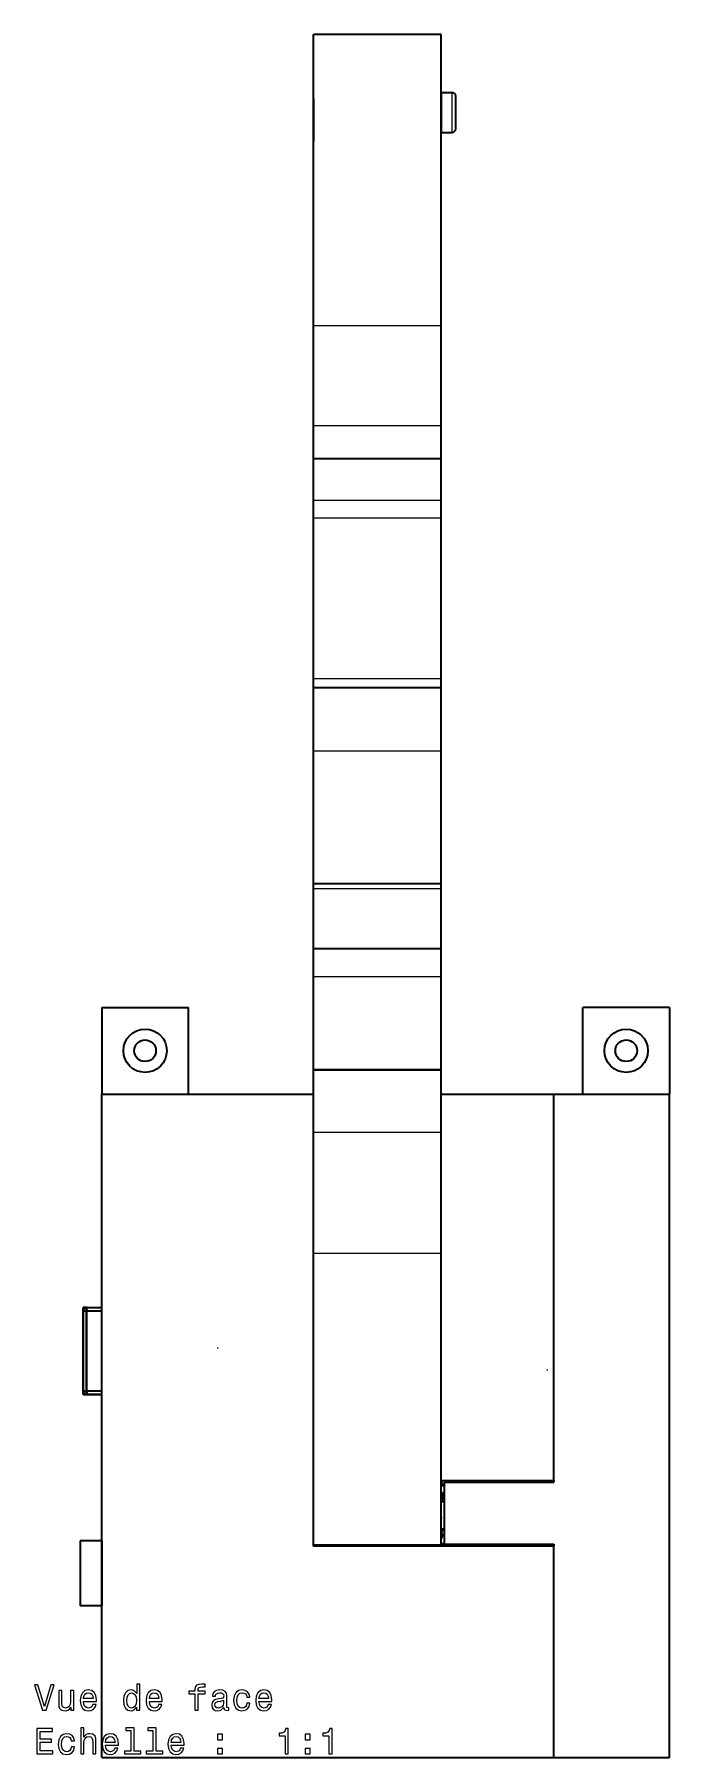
# Model space of a CAD drawing. Extents: x 146 to 1134, y 78 to 926.
# Drawn here: x 399.7 to 487.6, y 300.1 to 538.5 of the extents above; entities that cross this region are included whole.
import ezdxf

# ---------------------------------------------------------------- set-up
doc = ezdxf.new("R2010")
doc.units = 0

msp = doc.modelspace()

# ---------------------------------------------------------------- linework, layer by layer
at = {"color": 7, "lineweight": 35}
for p, q in [((438.33, 498.2), (438.33, 538.52)), ((456.03, 498.2), (456.03, 538.52)), ((409.03, 391.91), (438.33, 391.91)), ((409.03, 300.11), (409.03, 391.91)), ((471.63, 338.46), (471.63, 391.91)), ((471.63, 340.21), (471.63, 391.91)), ((487.63, 300.11), (487.63, 391.91)), ((438.33, 329.51), (438.33, 369.84)), ((456.03, 329.51), (456.03, 369.84)), ((471.63, 329.36), (438.33, 329.36)), ((471.63, 300.11), (471.63, 329.36)), ((471.63, 300.11), (471.63, 327.61)), ((409.03, 300.11), (471.63, 300.11))]:
    msp.add_line(p, q, dxfattribs=at)
at = {"color": 7, "lineweight": 35, "ltscale": 0.4425}
for p, q in [((456.03, 538.52), (438.33, 538.52)), ((456.03, 479.82), (438.33, 479.82)), ((456.03, 448.12), (438.33, 448.12)), ((456.03, 421.02), (438.33, 421.02)), ((456.03, 412.01), (438.33, 412.01)), ((456.03, 395.25), (438.33, 395.25)), ((456.03, 329.51), (438.33, 329.51))]:
    msp.add_line(p, q, dxfattribs=at)
at = {"color": 7, "lineweight": 35, "ltscale": 0.027089}
msp.add_line((438.33, 529.65), (438.33, 530.73), dxfattribs=at)
at = {"color": 7, "lineweight": 35, "ltscale": 0.002927}
msp.add_line((438.33, 529.65), (438.33, 529.53), dxfattribs=at)
at = {"color": 7, "lineweight": 35, "ltscale": 0.144972}
msp.add_line((438.33, 529.53), (438.33, 523.73), dxfattribs=at)
at = {"color": 7, "lineweight": 13, "ltscale": 0.008415}
for p, q in [((456.13, 530.14), (456.13, 530.48)), ((457.53, 530.14), (457.53, 530.48))]:
    msp.add_line(p, q, dxfattribs=at)
at = {"color": 7, "lineweight": 35, "ltscale": 0.034999}
for p, q in [((456.13, 530.48), (457.53, 530.48)), ((456.13, 524.98), (457.53, 524.98))]:
    msp.add_line(p, q, dxfattribs=at)
at = {"color": 7, "lineweight": 13, "ltscale": 0.129085}
for p, q in [((456.13, 524.98), (456.13, 530.14)), ((457.53, 524.98), (457.53, 530.14))]:
    msp.add_line(p, q, dxfattribs=at)
at = {"color": 7, "lineweight": 35, "ltscale": 0.006886}
msp.add_line((458.03, 529.71), (458.03, 529.98), dxfattribs=at)
at = {"color": 7, "lineweight": 35, "ltscale": 0.105614}
msp.add_line((458.03, 525.48), (458.03, 529.71), dxfattribs=at)
at = {"color": 7, "lineweight": 35, "ltscale": 0.346059}
for p, q in [((438.33, 484.36), (438.33, 498.2)), ((456.03, 484.36), (456.03, 498.2))]:
    msp.add_line(p, q, dxfattribs=at)
at = {"color": 7, "lineweight": 13, "ltscale": 0.4425}
for p, q in [((456.03, 498.2), (438.33, 498.2)), ((456.03, 484.36), (438.33, 484.36)), ((456.03, 474.06), (438.33, 474.06)), ((456.03, 471.61), (438.33, 471.61)), ((456.03, 449.38), (438.33, 449.38)), ((456.03, 439.36), (438.33, 439.36)), ((456.03, 420.3), (438.33, 420.3)), ((456.03, 408.12), (438.33, 408.12)), ((456.03, 395.18), (438.33, 395.18)), ((456.03, 386.58), (438.33, 386.58)), ((456.03, 369.84), (438.33, 369.84))]:
    msp.add_line(p, q, dxfattribs=at)
at = {"color": 7, "lineweight": 35, "ltscale": 0.113409}
msp.add_line((438.33, 479.82), (438.33, 484.36), dxfattribs=at)
at = {"color": 7, "lineweight": 35, "ltscale": 0.113404}
msp.add_line((456.03, 479.82), (456.03, 484.36), dxfattribs=at)
at = {"color": 7, "lineweight": 35, "ltscale": 0.144099}
for p, q in [((438.33, 474.06), (438.33, 479.82)), ((456.03, 474.06), (456.03, 479.82))]:
    msp.add_line(p, q, dxfattribs=at)
at = {"color": 7, "lineweight": 35, "ltscale": 0.061288}
for p, q in [((438.33, 471.61), (438.33, 474.06)), ((456.03, 471.61), (456.03, 474.06))]:
    msp.add_line(p, q, dxfattribs=at)
at = {"color": 7, "lineweight": 35, "ltscale": 0.253249}
for p, q in [((438.33, 461.48), (438.33, 471.61)), ((456.03, 461.48), (456.03, 471.61))]:
    msp.add_line(p, q, dxfattribs=at)
at = {"color": 7, "lineweight": 35, "ltscale": 0.216249}
msp.add_line((456.03, 462.96), (456.03, 471.61), dxfattribs=at)
at = {"color": 7, "lineweight": 35, "ltscale": 0.297285}
msp.add_line((456.03, 451.06), (456.03, 462.96), dxfattribs=at)
at = {"color": 7, "lineweight": 35, "ltscale": 0.30241}
for p, q in [((438.33, 449.38), (438.33, 461.48)), ((456.03, 449.38), (456.03, 461.48))]:
    msp.add_line(p, q, dxfattribs=at)
at = {"color": 7, "lineweight": 35, "ltscale": 0.031445}
for p, q in [((438.33, 448.12), (438.33, 449.38)), ((456.03, 448.12), (456.03, 449.38))]:
    msp.add_line(p, q, dxfattribs=at)
at = {"color": 7, "lineweight": 35, "ltscale": 0.11473}
for p, q in [((438.33, 443.53), (438.33, 448.12)), ((456.03, 443.53), (456.03, 448.12))]:
    msp.add_line(p, q, dxfattribs=at)
at = {"color": 7, "lineweight": 35, "ltscale": 0.104378}
for p, q in [((438.33, 439.36), (438.33, 443.53)), ((456.03, 439.36), (456.03, 443.53))]:
    msp.add_line(p, q, dxfattribs=at)
at = {"color": 7, "lineweight": 35, "ltscale": 0.459753}
msp.add_line((438.33, 420.97), (438.33, 439.36), dxfattribs=at)
at = {"color": 7, "lineweight": 35, "ltscale": 0.45831}
msp.add_line((456.03, 421.02), (456.03, 439.36), dxfattribs=at)
at = {"color": 7, "lineweight": 35, "ltscale": 0.018014}
for p, q in [((438.33, 420.3), (438.33, 421.02)), ((456.03, 420.3), (456.03, 421.02))]:
    msp.add_line(p, q, dxfattribs=at)
at = {"color": 7, "lineweight": 35, "ltscale": 0.207321}
for p, q in [((438.33, 412.01), (438.33, 420.3)), ((456.03, 412.01), (456.03, 420.3))]:
    msp.add_line(p, q, dxfattribs=at)
at = {"color": 7, "lineweight": 35, "ltscale": 0.203019}
msp.add_line((456.03, 410.53), (456.03, 418.65), dxfattribs=at)
at = {"color": 7, "lineweight": 35, "ltscale": 0.097367}
for p, q in [((438.33, 408.12), (438.33, 412.01)), ((456.03, 408.12), (456.03, 412.01))]:
    msp.add_line(p, q, dxfattribs=at)
at = {"color": 7, "lineweight": 35, "ltscale": 0.075681}
msp.add_line((456.03, 407.2), (456.03, 410.23), dxfattribs=at)
at = {"color": 7, "lineweight": 35, "ltscale": 0.094964}
for p, q in [((438.33, 404.32), (438.33, 408.12)), ((456.03, 404.32), (456.03, 408.12))]:
    msp.add_line(p, q, dxfattribs=at)
at = {"color": 7, "lineweight": 35, "ltscale": 0.3}
for p, q in [((409.03, 403.91), (409.03, 391.91)), ((409.03, 403.91), (421.03, 403.91)), ((421.03, 391.91), (421.03, 403.91)), ((475.63, 391.91), (475.63, 403.91)), ((487.63, 403.91), (475.63, 403.91)), ((487.63, 403.91), (487.63, 391.91))]:
    msp.add_line(p, q, dxfattribs=at)
at = {"color": 7, "lineweight": 35, "ltscale": 0.142136}
for p, q in [((438.33, 398.63), (438.33, 404.32)), ((456.03, 398.63), (456.03, 404.32))]:
    msp.add_line(p, q, dxfattribs=at)
at = {"color": 7, "lineweight": 35, "ltscale": 0.084561}
for p, q in [((438.33, 395.25), (438.33, 398.63)), ((456.03, 395.25), (456.03, 398.63))]:
    msp.add_line(p, q, dxfattribs=at)
at = {"color": 7, "lineweight": 35, "ltscale": 0.067167}
msp.add_line((456.03, 397.05), (456.03, 399.74), dxfattribs=at)
at = {"color": 7, "lineweight": 35, "ltscale": 0.093304}
msp.add_line((438.33, 392.45), (438.33, 396.19), dxfattribs=at)
at = {"color": 7, "lineweight": 35, "ltscale": 0.001825}
for p, q in [((438.33, 395.18), (438.33, 395.25)), ((456.03, 395.18), (456.03, 395.25))]:
    msp.add_line(p, q, dxfattribs=at)
at = {"color": 7, "lineweight": 35, "ltscale": 0.214935}
for p, q in [((438.33, 386.58), (438.33, 395.18)), ((456.03, 386.58), (456.03, 395.18))]:
    msp.add_line(p, q, dxfattribs=at)
at = {"color": 7, "lineweight": 35, "ltscale": 0.171677}
msp.add_line((456.03, 386.58), (456.03, 393.45), dxfattribs=at)
at = {"color": 7, "lineweight": 35, "ltscale": 0.390001}
for p, q in [((456.03, 391.91), (471.63, 391.91)), ((456.03, 338.46), (471.63, 338.46))]:
    msp.add_line(p, q, dxfattribs=at)
at = {"color": 7, "lineweight": 35, "ltscale": 0.4}
for p, q in [((471.63, 391.91), (487.63, 391.91)), ((471.63, 300.11), (487.63, 300.11))]:
    msp.add_line(p, q, dxfattribs=at)
at = {"color": 7, "lineweight": 35, "ltscale": 0.418545}
for p, q in [((438.33, 369.84), (438.33, 386.58)), ((456.03, 369.84), (456.03, 386.58))]:
    msp.add_line(p, q, dxfattribs=at)
at = {"color": 7, "lineweight": 35, "ltscale": 0.0115}
for p, q in [((406.44, 362.38), (406.44, 361.92)), ((406.44, 361.92), (406.44, 362.38)), ((406.9, 361.92), (406.44, 361.92)), ((406.44, 350.8), (406.9, 350.8))]:
    msp.add_line(p, q, dxfattribs=at)
at = {"color": 7, "lineweight": 35, "ltscale": 0.009}
for p, q in [((406.8, 362.38), (406.44, 362.38)), ((406.8, 362.38), (406.44, 362.38)), ((406.9, 362.02), (406.9, 362.38)), ((406.9, 362.02), (406.9, 362.38)), ((406.8, 350.8), (406.44, 350.8)), ((406.9, 350.34), (406.9, 350.7)), ((406.9, 350.34), (406.9, 350.7)), ((406.44, 350.34), (406.8, 350.34)), ((406.8, 350.34), (406.44, 350.34))]:
    msp.add_line(p, q, dxfattribs=at)
at = {"color": 7, "lineweight": 35, "ltscale": 0.278}
for p, q in [((406.44, 350.8), (406.44, 361.92)), ((406.44, 361.92), (406.44, 350.8)), ((406.9, 361.92), (406.9, 350.8)), ((406.9, 350.8), (406.9, 361.92))]:
    msp.add_line(p, q, dxfattribs=at)
at = {"color": 7, "lineweight": 35, "ltscale": 0.022765}
for p, q in [((406.44, 361.01), (406.44, 361.92)), ((406.44, 350.8), (406.44, 351.71))]:
    msp.add_line(p, q, dxfattribs=at)
at = {"color": 7, "lineweight": 35, "ltscale": 0.000875092}
for p, q in [((406.44, 361.92), (406.48, 361.92)), ((406.44, 350.8), (406.48, 350.8))]:
    msp.add_line(p, q, dxfattribs=at)
at = {"color": 7, "lineweight": 35, "ltscale": 0.0045}
for p, q in [((406.44, 361.19), (406.44, 361.01)), ((406.44, 361.01), (406.44, 361.19)), ((406.44, 361.19), (406.44, 361.01)), ((406.44, 361.01), (406.44, 361.19)), ((406.44, 351.71), (406.44, 351.53)), ((406.44, 351.71), (406.44, 351.53)), ((406.44, 351.53), (406.44, 351.71)), ((406.44, 351.53), (406.44, 351.71))]:
    msp.add_line(p, q, dxfattribs=at)
at = {"color": 7, "lineweight": 35, "ltscale": 0.0125}
for p, q in [((406.44, 360.51), (406.44, 361.01)), ((406.44, 351.71), (406.44, 352.21))]:
    msp.add_line(p, q, dxfattribs=at)
at = {"color": 7, "lineweight": 35, "ltscale": 0.003661}
for p, q in [((406.44, 361.01), (406.44, 360.86)), ((406.44, 351.85), (406.44, 351.71))]:
    msp.add_line(p, q, dxfattribs=at)
at = {"color": 7, "lineweight": 35, "ltscale": 0.038927}
for p, q in [((406.44, 360.86), (406.44, 359.3)), ((406.44, 353.41), (406.44, 351.85))]:
    msp.add_line(p, q, dxfattribs=at)
at = {"color": 7, "lineweight": 35, "ltscale": 0.2075}
msp.add_line((406.44, 352.21), (406.44, 360.51), dxfattribs=at)
at = {"color": 7, "lineweight": 35, "ltscale": 0.002493}
for p, q in [((406.48, 361.92), (406.58, 361.92)), ((406.48, 350.8), (406.58, 350.8))]:
    msp.add_line(p, q, dxfattribs=at)
at = {"color": 7, "lineweight": 35, "ltscale": 0.003731}
for p, q in [((406.58, 361.92), (406.73, 361.92)), ((406.58, 350.8), (406.73, 350.8))]:
    msp.add_line(p, q, dxfattribs=at)
at = {"color": 7, "lineweight": 35, "ltscale": 0.004401}
for p, q in [((406.73, 361.92), (406.9, 361.92)), ((406.73, 350.8), (406.9, 350.8))]:
    msp.add_line(p, q, dxfattribs=at)
at = {"color": 7, "lineweight": 35, "ltscale": 0.000274658}
msp.add_line((406.8, 362.37), (406.8, 362.38), dxfattribs=at)
msp.add_line((406.8, 362.37), (406.8, 362.38), dxfattribs=at)
at = {"color": 7, "lineweight": 35, "ltscale": 0.000366211}
for p, q in [((406.82, 362.38), (406.8, 362.38)), ((406.82, 350.34), (406.8, 350.34))]:
    msp.add_line(p, q, dxfattribs=at)
at = {"color": 7, "lineweight": 35, "ltscale": 0.00125}
for p, q in [((406.8, 362.38), (406.85, 362.38)), ((406.85, 350.34), (406.8, 350.34))]:
    msp.add_line(p, q, dxfattribs=at)
at = {"color": 7, "lineweight": 35, "ltscale": 0.000405749}
msp.add_line((406.8, 361.93), (406.8, 361.92), dxfattribs=at)
at = {"color": 7, "lineweight": 35, "ltscale": 0.000883484}
for p, q in [((406.85, 362.38), (406.82, 362.38)), ((406.85, 350.34), (406.82, 350.34))]:
    msp.add_line(p, q, dxfattribs=at)
at = {"color": 7, "lineweight": 35, "ltscale": 0.002313}
for p, q in [((406.82, 362.01), (406.92, 362.01)), ((406.92, 362.01), (406.82, 362.01)), ((406.82, 350.71), (406.92, 350.71)), ((406.92, 350.71), (406.82, 350.71))]:
    msp.add_line(p, q, dxfattribs=at)
at = {"color": 7, "lineweight": 35, "ltscale": 0.00225}
for p, q in [((406.82, 362.01), (406.82, 361.92)), ((406.82, 361.92), (406.82, 362.01))]:
    msp.add_line(p, q, dxfattribs=at)
at = {"color": 7, "lineweight": 35, "ltscale": 0.0015}
msp.add_line((406.82, 361.92), (406.82, 361.98), dxfattribs=at)
at = {"color": 7, "lineweight": 35, "ltscale": 0.001188}
msp.add_line((406.9, 362.38), (406.85, 362.38), dxfattribs=at)
msp.add_line((406.9, 362.38), (406.85, 362.38), dxfattribs=at)
at = {"color": 7, "lineweight": 35, "ltscale": 0.0025}
for p, q in [((407, 362.38), (406.9, 362.38)), ((406.9, 362.38), (407, 362.38)), ((425.17, 356.77), (425.07, 356.77)), ((406.8, 350.8), (406.9, 350.8))]:
    msp.add_line(p, q, dxfattribs=at)
at = {"color": 7, "lineweight": 35, "ltscale": 0.000348663}
for p, q in [((406.92, 362.02), (406.9, 362.02)), ((406.9, 362.02), (406.92, 362.02)), ((406.92, 362.02), (406.9, 362.02)), ((406.9, 350.7), (406.92, 350.7)), ((406.9, 350.7), (406.92, 350.7))]:
    msp.add_line(p, q, dxfattribs=at)
at = {"color": 7, "lineweight": 35, "ltscale": 0.002261}
msp.add_line((406.92, 362.01), (406.9, 361.92), dxfattribs=at)
at = {"color": 7, "lineweight": 35, "ltscale": 0.05325}
for p, q in [((406.9, 361.92), (409.03, 361.92)), ((406.9, 361.92), (409.03, 361.92)), ((409.03, 350.8), (406.9, 350.8)), ((409.03, 350.8), (406.9, 350.8))]:
    msp.add_line(p, q, dxfattribs=at)
at = {"color": 7, "lineweight": 35, "ltscale": 0.002185}
msp.add_line((406.93, 362.09), (406.92, 362.01), dxfattribs=at)
at = {"color": 7, "lineweight": 35, "ltscale": 0.003779}
msp.add_line((406.95, 362.24), (406.93, 362.09), dxfattribs=at)
at = {"color": 7, "lineweight": 35, "ltscale": 0.001458}
msp.add_line((406.97, 362.3), (406.95, 362.24), dxfattribs=at)
at = {"color": 7, "lineweight": 35, "ltscale": 0.001112}
msp.add_line((406.98, 362.34), (406.97, 362.3), dxfattribs=at)
at = {"color": 7, "lineweight": 35, "ltscale": 0.05075}
for p, q in [((407, 362.38), (409.03, 362.38)), ((407, 362.38), (409.03, 362.38)), ((409.03, 350.34), (407, 350.34)), ((407, 350.34), (409.03, 350.34)), ((409.03, 350.34), (407, 350.34))]:
    msp.add_line(p, q, dxfattribs=at)
at = {"color": 7, "lineweight": 35, "ltscale": 0.008839}
for p, q in [((406.44, 359.3), (406.44, 358.95)), ((406.44, 353.76), (406.44, 353.41))]:
    msp.add_line(p, q, dxfattribs=at)
at = {"color": 7, "lineweight": 35, "ltscale": 0.129645}
msp.add_line((406.44, 358.95), (406.44, 353.76), dxfattribs=at)
at = {"color": 7, "lineweight": 35, "ltscale": 0.002501}
msp.add_line((470.76, 353.72), (470.66, 353.72), dxfattribs=at)
at = {"color": 7, "lineweight": 35, "ltscale": 0.011501}
for p, q in [((406.44, 350.8), (406.44, 350.34)), ((406.44, 350.34), (406.44, 350.8))]:
    msp.add_line(p, q, dxfattribs=at)
at = {"color": 7, "lineweight": 35, "ltscale": 0.001492}
msp.add_line((406.82, 350.74), (406.82, 350.8), dxfattribs=at)
at = {"color": 7, "lineweight": 35, "ltscale": 0.002251}
for p, q in [((406.82, 350.8), (406.82, 350.71)), ((406.82, 350.71), (406.82, 350.8))]:
    msp.add_line(p, q, dxfattribs=at)
at = {"color": 7, "lineweight": 35, "ltscale": 0.001405}
msp.add_line((406.92, 350.71), (406.86, 350.71), dxfattribs=at)
at = {"color": 7, "lineweight": 35, "ltscale": 0.004456}
msp.add_line((406.9, 350.8), (406.93, 350.62), dxfattribs=at)
at = {"color": 7, "lineweight": 35, "ltscale": 0.002014}
msp.add_line((406.93, 350.62), (406.94, 350.54), dxfattribs=at)
at = {"color": 7, "lineweight": 35, "ltscale": 0.001761}
msp.add_line((406.94, 350.54), (406.95, 350.47), dxfattribs=at)
at = {"color": 7, "lineweight": 35, "ltscale": 0.010249}
msp.add_line((406.85, 350.34), (406.44, 350.34), dxfattribs=at)
at = {"color": 7, "lineweight": 35, "ltscale": 0.000275421}
msp.add_line((406.8, 350.34), (406.8, 350.35), dxfattribs=at)
msp.add_line((406.8, 350.34), (406.8, 350.35), dxfattribs=at)
at = {"color": 7, "lineweight": 35, "ltscale": 0.003751}
for p, q in [((406.85, 350.34), (407, 350.34)), ((452.53, 329.51), (452.53, 329.36)), ((452.53, 329.36), (452.53, 329.51)), ((456.03, 329.36), (456.03, 329.51))]:
    msp.add_line(p, q, dxfattribs=at)
at = {"color": 7, "lineweight": 35, "ltscale": 0.052251}
msp.add_line((406.85, 350.34), (408.94, 350.34), dxfattribs=at)
msp.add_line((406.85, 350.34), (408.94, 350.34), dxfattribs=at)
at = {"color": 7, "lineweight": 35, "ltscale": 0.053251}
for p, q in [((406.9, 350.34), (409.03, 350.34)), ((409.03, 350.34), (406.9, 350.34))]:
    msp.add_line(p, q, dxfattribs=at)
at = {"color": 7, "lineweight": 35, "ltscale": 0.0535}
msp.add_line((406.9, 350.34), (409.04, 350.34), dxfattribs=at)
at = {"color": 7, "lineweight": 35, "ltscale": 0.000727566}
msp.add_line((406.98, 350.37), (406.99, 350.35), dxfattribs=at)
at = {"color": 7, "lineweight": 35, "ltscale": 0.04375}
for p, q in [((471.63, 338.46), (471.63, 340.21)), ((471.63, 327.61), (471.63, 329.36))]:
    msp.add_line(p, q, dxfattribs=at)
at = {"color": 7, "lineweight": 35, "ltscale": 0.227293}
msp.add_line((438.33, 329.36), (438.33, 338.46), dxfattribs=at)
at = {"color": 7, "lineweight": 35, "ltscale": 0.001375}
for p, q in [((456.09, 338.03), (456.03, 338.03)), ((456.09, 331.55), (456.03, 331.55)), ((456.09, 331.55), (456.03, 331.55)), ((456.09, 331.41), (456.03, 331.41)), ((456.09, 330.91), (456.03, 330.91))]:
    msp.add_line(p, q, dxfattribs=at)
at = {"color": 7, "lineweight": 35, "ltscale": 0.001376}
for p, q in [((456.03, 338.03), (456.09, 338.03)), ((456.03, 337.9), (456.09, 337.9)), ((456.03, 337.9), (456.09, 337.9)), ((456.03, 331.41), (456.09, 331.41)), ((456.03, 330.91), (456.09, 330.91))]:
    msp.add_line(p, q, dxfattribs=at)
at = {"color": 7, "lineweight": 35, "ltscale": 0.011251}
for p, q in [((456.03, 337.74), (456.48, 337.74)), ((456.03, 331.7), (456.48, 331.7)), ((456.03, 329.67), (456.48, 329.67)), ((456.03, 329.67), (456.48, 329.67))]:
    msp.add_line(p, q, dxfattribs=at)
at = {"color": 7, "lineweight": 35, "ltscale": 0.01125}
for p, q in [((456.48, 337.74), (456.03, 337.74)), ((456.48, 331.7), (456.03, 331.7)), ((456.48, 329.67), (456.03, 329.67))]:
    msp.add_line(p, q, dxfattribs=at)
at = {"color": 7, "lineweight": 35, "ltscale": 0.005375}
for p, q in [((456.25, 336.22), (456.03, 336.22)), ((456.25, 336.22), (456.03, 336.22)), ((456.25, 336.22), (456.03, 336.22)), ((456.25, 335.68), (456.03, 335.68)), ((456.25, 335.68), (456.03, 335.68)), ((456.25, 335.68), (456.03, 335.68))]:
    msp.add_line(p, q, dxfattribs=at)
at = {"color": 7, "lineweight": 35, "ltscale": 0.001907}
for p, q in [((456.09, 338.38), (456.09, 338.46)), ((457.13, 338.46), (457.13, 338.38)), ((458.63, 338.38), (458.63, 338.46)), ((459.67, 338.46), (459.67, 338.38)), ((461.17, 338.38), (461.17, 338.46)), ((462.21, 338.46), (462.21, 338.38)), ((463.71, 338.38), (463.71, 338.46)), ((464.75, 338.46), (464.75, 338.38)), ((466.25, 338.38), (466.25, 338.46)), ((467.29, 338.46), (467.29, 338.38)), ((468.79, 338.38), (468.79, 338.46)), ((469.83, 338.46), (469.83, 338.38)), ((471.33, 338.38), (471.33, 338.46))]:
    msp.add_line(p, q, dxfattribs=at)
at = {"color": 7, "lineweight": 35, "ltscale": 0.010634}
msp.add_line((456.09, 338.03), (456.09, 338.46), dxfattribs=at)
at = {"color": 7, "lineweight": 35, "ltscale": 0.004016}
for p, q in [((456.09, 338.22), (456.09, 338.38)), ((457.13, 338.38), (457.13, 338.22)), ((458.63, 338.22), (458.63, 338.38)), ((459.67, 338.38), (459.67, 338.22)), ((461.17, 338.22), (461.17, 338.38)), ((462.21, 338.38), (462.21, 338.22)), ((463.71, 338.22), (463.71, 338.38)), ((464.75, 338.38), (464.75, 338.22)), ((466.25, 338.22), (466.25, 338.38)), ((467.29, 338.38), (467.29, 338.22)), ((468.79, 338.22), (468.79, 338.38)), ((469.83, 338.38), (469.83, 338.22)), ((471.33, 338.22), (471.33, 338.38)), ((456.09, 331.06), (456.09, 331.22))]:
    msp.add_line(p, q, dxfattribs=at)
at = {"color": 7, "lineweight": 35, "ltscale": 0.004711}
for p, q in [((456.09, 338.03), (456.09, 338.22)), ((456.09, 331.22), (456.09, 331.41))]:
    msp.add_line(p, q, dxfattribs=at)
at = {"color": 7, "lineweight": 35, "ltscale": 0.003379}
for p, q in [((456.09, 337.9), (456.09, 338.03)), ((456.09, 337.9), (456.09, 338.03)), ((456.09, 331.41), (456.09, 331.55)), ((456.09, 331.41), (456.09, 331.55))]:
    msp.add_line(p, q, dxfattribs=at)
at = {"color": 7, "lineweight": 35, "ltscale": 0.009875}
for p, q in [((456.48, 337.9), (456.09, 337.9)), ((456.09, 337.9), (456.48, 337.9)), ((456.09, 331.55), (456.48, 331.55)), ((456.48, 331.55), (456.09, 331.55))]:
    msp.add_line(p, q, dxfattribs=at)
at = {"color": 7, "lineweight": 35, "ltscale": 0.001373}
msp.add_line((456.3, 336.75), (456.25, 336.72), dxfattribs=at)
at = {"color": 7, "lineweight": 35, "ltscale": 0.012579}
msp.add_line((456.25, 336.72), (456.25, 336.22), dxfattribs=at)
msp.add_line((456.25, 336.72), (456.25, 336.22), dxfattribs=at)
at = {"color": 7, "lineweight": 35, "ltscale": 0.000759002}
msp.add_line((456.3, 336.75), (456.27, 336.75), dxfattribs=at)
msp.add_line((456.3, 336.75), (456.27, 336.75), dxfattribs=at)
at = {"color": 7, "lineweight": 35, "ltscale": 0.000843048}
msp.add_line((456.33, 336.75), (456.3, 336.75), dxfattribs=at)
msp.add_line((456.33, 336.75), (456.3, 336.75), dxfattribs=at)
msp.add_line((456.33, 336.75), (456.3, 336.75), dxfattribs=at)
at = {"color": 7, "lineweight": 35, "ltscale": 0.000350004}
msp.add_line((456.34, 336.74), (456.33, 336.75), dxfattribs=at)
msp.add_line((456.34, 336.74), (456.33, 336.75), dxfattribs=at)
at = {"color": 7, "lineweight": 35, "ltscale": 0.000351101}
msp.add_line((456.35, 336.73), (456.34, 336.74), dxfattribs=at)
msp.add_line((456.35, 336.73), (456.34, 336.74), dxfattribs=at)
at = {"color": 7, "lineweight": 35, "ltscale": 0.028856}
msp.add_line((456.35, 335.57), (456.35, 336.73), dxfattribs=at)
msp.add_line((456.35, 335.57), (456.35, 336.73), dxfattribs=at)
msp.add_line((456.35, 335.57), (456.35, 336.73), dxfattribs=at)
at = {"color": 7, "lineweight": 35, "ltscale": 0.378751}
for p, q in [((456.48, 338.21), (471.63, 338.21)), ((456.48, 329.61), (471.63, 329.61))]:
    msp.add_line(p, q, dxfattribs=at)
at = {"color": 7, "lineweight": 35, "ltscale": 0.214793}
msp.add_line((456.48, 329.61), (456.48, 338.21), dxfattribs=at)
at = {"color": 7, "lineweight": 35, "ltscale": 0.006244}
for p, q in [((457.13, 338.46), (457.13, 338.21)), ((459.67, 338.46), (459.67, 338.21)), ((462.21, 338.46), (462.21, 338.21)), ((464.75, 338.46), (464.75, 338.21)), ((467.29, 338.46), (467.29, 338.21)), ((469.83, 338.46), (469.83, 338.21))]:
    msp.add_line(p, q, dxfattribs=at)
at = {"color": 7, "lineweight": 35, "ltscale": 0.003383}
for p, q in [((457.13, 338.32), (457.13, 338.46)), ((459.67, 338.32), (459.67, 338.46)), ((462.21, 338.32), (462.21, 338.46)), ((464.75, 338.32), (464.75, 338.46)), ((467.29, 338.32), (467.29, 338.46)), ((469.83, 338.32), (469.83, 338.46))]:
    msp.add_line(p, q, dxfattribs=at)
at = {"color": 7, "lineweight": 35, "ltscale": 0.001003}
for p, q in [((457.13, 338.32), (457.13, 338.28)), ((459.67, 338.32), (459.67, 338.28)), ((462.21, 338.32), (462.21, 338.28)), ((464.75, 338.32), (464.75, 338.28)), ((467.29, 338.32), (467.29, 338.28)), ((469.83, 338.32), (469.83, 338.28))]:
    msp.add_line(p, q, dxfattribs=at)
at = {"color": 7, "lineweight": 35, "ltscale": 0.001862}
for p, q in [((457.13, 338.28), (457.13, 338.21)), ((459.67, 338.28), (459.67, 338.21)), ((462.21, 338.28), (462.21, 338.21)), ((464.75, 338.28), (464.75, 338.21)), ((467.29, 338.28), (467.29, 338.21)), ((469.83, 338.28), (469.83, 338.21))]:
    msp.add_line(p, q, dxfattribs=at)
at = {"color": 7, "lineweight": 35, "ltscale": 0.00032196}
for p, q in [((457.13, 338.22), (457.13, 338.21)), ((458.63, 338.21), (458.63, 338.22)), ((459.67, 338.22), (459.67, 338.21)), ((461.17, 338.21), (461.17, 338.22)), ((462.21, 338.22), (462.21, 338.21)), ((463.71, 338.21), (463.71, 338.22)), ((464.75, 338.22), (464.75, 338.21)), ((466.25, 338.21), (466.25, 338.22)), ((467.29, 338.22), (467.29, 338.21)), ((468.79, 338.21), (468.79, 338.22)), ((469.83, 338.22), (469.83, 338.21)), ((471.33, 338.21), (471.33, 338.22))]:
    msp.add_line(p, q, dxfattribs=at)
at = {"color": 7, "lineweight": 35, "ltscale": 0.006241}
for p, q in [((458.63, 338.21), (458.63, 338.46)), ((461.17, 338.21), (461.17, 338.46)), ((463.71, 338.21), (463.71, 338.46)), ((466.25, 338.21), (466.25, 338.46)), ((468.79, 338.21), (468.79, 338.46)), ((471.33, 338.21), (471.33, 338.46))]:
    msp.add_line(p, q, dxfattribs=at)
at = {"color": 7, "lineweight": 35, "ltscale": 0.00625}
for p, q in [((471.63, 338.46), (471.63, 338.21)), ((471.63, 329.61), (471.63, 329.36))]:
    msp.add_line(p, q, dxfattribs=at)
at = {"color": 7, "lineweight": 35, "ltscale": 0.005376}
msp.add_line((456.03, 336.09), (456.25, 336.09), dxfattribs=at)
msp.add_line((456.03, 336.09), (456.25, 336.09), dxfattribs=at)
at = {"color": 7, "lineweight": 35, "ltscale": 0.007323}
msp.add_line((456.03, 335.55), (456.33, 335.55), dxfattribs=at)
msp.add_line((456.03, 335.55), (456.33, 335.55), dxfattribs=at)
at = {"color": 7, "lineweight": 35, "ltscale": 0.010358}
msp.add_line((456.25, 336.09), (456.25, 335.68), dxfattribs=at)
msp.add_line((456.25, 336.09), (456.25, 335.68), dxfattribs=at)
at = {"color": 7, "lineweight": 35, "ltscale": 0.000342278}
msp.add_line((456.33, 335.55), (456.34, 335.56), dxfattribs=at)
msp.add_line((456.33, 335.55), (456.34, 335.56), dxfattribs=at)
at = {"color": 7, "lineweight": 35, "ltscale": 0.000199151}
msp.add_line((456.33, 335.55), (456.33, 335.55), dxfattribs=at)
msp.add_line((456.33, 335.55), (456.33, 335.55), dxfattribs=at)
msp.add_line((456.33, 335.55), (456.33, 335.55), dxfattribs=at)
at = {"color": 7, "lineweight": 35, "ltscale": 0.000343734}
msp.add_line((456.34, 335.56), (456.35, 335.57), dxfattribs=at)
msp.add_line((456.34, 335.56), (456.35, 335.57), dxfattribs=at)
at = {"color": 7, "lineweight": 35, "ltscale": 0.001451}
msp.add_line((456.05, 333.33), (456.03, 333.39), dxfattribs=at)
at = {"color": 7, "lineweight": 35, "ltscale": 0.000278581}
msp.add_line((456.03, 333.27), (456.04, 333.28), dxfattribs=at)
msp.add_line((456.03, 333.27), (456.04, 333.28), dxfattribs=at)
at = {"color": 7, "lineweight": 35, "ltscale": 0.000457764}
msp.add_line((456.05, 333.31), (456.05, 333.33), dxfattribs=at)
msp.add_line((456.05, 333.31), (456.05, 333.33), dxfattribs=at)
msp.add_line((456.05, 333.31), (456.05, 333.33), dxfattribs=at)
at = {"color": 7, "lineweight": 35, "ltscale": 0.000521386}
msp.add_line((456.05, 333.29), (456.05, 333.31), dxfattribs=at)
at = {"color": 7, "lineweight": 35, "ltscale": 0.012496}
msp.add_line((456.09, 330.91), (456.09, 331.41), dxfattribs=at)
at = {"color": 7, "lineweight": 35, "ltscale": 0.075}
for p, q in [((409.03, 330.11), (406.03, 330.11)), ((409.03, 321.11), (406.03, 321.11))]:
    msp.add_line(p, q, dxfattribs=at)
at = {"color": 7, "lineweight": 35, "ltscale": 0.225}
for p, q in [((406.03, 330.11), (406.03, 321.11)), ((409.03, 330.11), (409.03, 321.11))]:
    msp.add_line(p, q, dxfattribs=at)
at = {"color": 7, "lineweight": 35, "ltscale": 0.001473}
msp.add_line((456.09, 330.87), (456.03, 330.87), dxfattribs=at)
at = {"color": 7, "lineweight": 35, "ltscale": 0.002729}
msp.add_line((456.09, 330.95), (456.09, 331.06), dxfattribs=at)
at = {"color": 7, "lineweight": 35, "ltscale": 0.00104}
msp.add_line((456.09, 330.91), (456.09, 330.95), dxfattribs=at)
at = {"color": 7, "lineweight": 35, "ltscale": 0.001007}
msp.add_line((456.09, 330.87), (456.09, 330.91), dxfattribs=at)
msp.add_line((456.09, 330.87), (456.09, 330.91), dxfattribs=at)
at = {"color": 7, "lineweight": 35}
for points in [[(407, 362.38), (407, 362.38), (406.99, 362.37), (406.99, 362.37), (406.98, 362.35), (406.94, 362.17), (406.9, 361.92)], [(407, 362.38), (407, 362.38), (406.99, 362.37), (406.99, 362.37), (406.98, 362.34)], [(406.9, 350.8), (406.95, 350.5), (406.97, 350.38), (406.99, 350.35), (407, 350.34), (407, 350.34)]]:
    msp.add_lwpolyline(points, dxfattribs=at)
at = {"color": 7, "lineweight": 13}
for points in [[(401.98, 310.16), (401.1, 307.18), (400.2, 310.16), (399.72, 310.16), (400.85, 306.66), (401.35, 306.66), (402.45, 310.16)], [(413.86, 307.08), (413.86, 306.66), (414.31, 306.66), (414.31, 310.28), (413.87, 310.28), (413.87, 308.95), (413.53, 309.34), (413.32, 309.43), (413.09, 309.46), (412.66, 309.36), (412.32, 309.08), (412.11, 308.62), (412.03, 308.01), (412.11, 307.4), (412.32, 306.94), (412.66, 306.66), (413.09, 306.56), (413.32, 306.6), (413.53, 306.69)], [(421.92, 308.9), (421.92, 306.66), (422.37, 306.66), (422.37, 308.9), (423.37, 308.9), (423.37, 309.27), (422.37, 309.27), (422.37, 309.44), (422.4, 309.64), (422.52, 309.78), (422.71, 309.86), (423, 309.89), (423.37, 309.87), (423.37, 310.25), (422.89, 310.28), (422.46, 310.23), (422.16, 310.1), (421.98, 309.86), (421.92, 309.52), (421.92, 309.27), (421.11, 309.27), (421.11, 308.9)], [(405.18, 309.37), (404.73, 309.37), (404.73, 307.8), (404.68, 307.44), (404.54, 307.18), (404.31, 307.02), (404.01, 306.96), (403.78, 307.01), (403.62, 307.13), (403.54, 307.33), (403.52, 307.63), (403.52, 309.37), (403.07, 309.37), (403.07, 307.59), (403.09, 307.23), (403.19, 306.93), (403.48, 306.66), (403.95, 306.56), (404.2, 306.6), (404.42, 306.69), (404.6, 306.84), (404.75, 307.07), (404.75, 306.66), (405.18, 306.66)], [(406.51, 307.88), (408.29, 307.88), (408.29, 308.09), (408.21, 308.67), (407.99, 309.1), (407.64, 309.37), (407.17, 309.46), (406.71, 309.36), (406.36, 309.08), (406.13, 308.62), (406.05, 308.01), (406.13, 307.39), (406.35, 306.94), (406.7, 306.66), (407.15, 306.56), (407.55, 306.63), (407.87, 306.8), (408.11, 307.07), (408.24, 307.43), (407.81, 307.43), (407.71, 307.23), (407.58, 307.08), (407.21, 306.96), (406.92, 307.02), (406.71, 307.19), (406.56, 307.48), (406.51, 307.87)], [(406.51, 308.26), (406.57, 308.6), (406.71, 308.86), (406.91, 309.02), (407.19, 309.07), (407.45, 309.02), (407.66, 308.86), (407.79, 308.6), (407.83, 308.26)], [(413.16, 309.06), (413.45, 308.99), (413.68, 308.8), (413.81, 308.47), (413.86, 308.01), (413.81, 307.55), (413.68, 307.23), (413.45, 307.03), (413.16, 306.96), (412.88, 307.03), (412.67, 307.23), (412.53, 307.56), (412.49, 308.01), (412.53, 308.46), (412.67, 308.79), (412.88, 308.99)], [(415.62, 307.88), (417.4, 307.88), (417.4, 308.09), (417.32, 308.67), (417.1, 309.1), (416.75, 309.37), (416.28, 309.46), (415.82, 309.36), (415.47, 309.08), (415.24, 308.62), (415.16, 308.01), (415.23, 307.39), (415.46, 306.94), (415.81, 306.66), (416.26, 306.56), (416.66, 306.63), (416.98, 306.8), (417.22, 307.07), (417.35, 307.43), (416.91, 307.43), (416.82, 307.23), (416.69, 307.08), (416.32, 306.96), (416.03, 307.02), (415.81, 307.19), (415.67, 307.48), (415.62, 307.87)], [(415.62, 308.26), (415.68, 308.6), (415.81, 308.86), (416.02, 309.02), (416.29, 309.07), (416.56, 309.02), (416.77, 308.86), (416.89, 308.6), (416.94, 308.26)], [(425.95, 307.01), (425.95, 307), (425.98, 306.82), (426.05, 306.7), (426.37, 306.61), (426.62, 306.65), (426.62, 306.99), (426.51, 306.97), (426.37, 307.04), (426.34, 307.24), (426.34, 308.64), (426.28, 309), (426.11, 309.25), (425.8, 309.41), (425.37, 309.46), (424.94, 309.4), (424.63, 309.23), (424.43, 308.96), (424.37, 308.61), (424.37, 308.58), (424.77, 308.58), (424.8, 308.79), (424.91, 308.94), (425.09, 309.03), (425.35, 309.07), (425.6, 309.04), (425.77, 308.97), (425.88, 308.84), (425.92, 308.65), (425.9, 308.44), (425.81, 308.34), (425.61, 308.29), (425.23, 308.25), (424.8, 308.16), (424.49, 307.99), (424.31, 307.74), (424.26, 307.37), (424.31, 307.04), (424.46, 306.79), (424.72, 306.63), (425.06, 306.58), (425.53, 306.68)], [(425.9, 307.61), (425.84, 307.34), (425.68, 307.14), (425.44, 307.01), (425.14, 306.96), (424.95, 306.99), (424.81, 307.07), (424.73, 307.21), (424.7, 307.41), (424.72, 307.59), (424.8, 307.71), (425.12, 307.85), (425.53, 307.91), (425.9, 308.03)], [(429.1, 308.47), (429.54, 308.47), (429.45, 308.87), (429.23, 309.19), (428.9, 309.39), (428.46, 309.46), (427.97, 309.36), (427.61, 309.08), (427.37, 308.62), (427.29, 308), (427.37, 307.39), (427.6, 306.94), (427.95, 306.66), (428.44, 306.56), (428.88, 306.64), (429.21, 306.85), (429.45, 307.18), (429.55, 307.63), (429.12, 307.63), (429.05, 307.34), (428.91, 307.13), (428.7, 307), (428.46, 306.96), (428.15, 307.03), (427.93, 307.23), (427.79, 307.55), (427.75, 308.02), (427.79, 308.47), (427.93, 308.8), (428.16, 309), (428.46, 309.07), (428.72, 309.03), (428.92, 308.91), (429.05, 308.72)], [(430.8, 307.88), (432.58, 307.88), (432.58, 308.09), (432.5, 308.67), (432.28, 309.1), (431.93, 309.37), (431.46, 309.46), (431, 309.36), (430.65, 309.08), (430.42, 308.62), (430.34, 308.01), (430.41, 307.39), (430.64, 306.94), (430.99, 306.66), (431.44, 306.56), (431.84, 306.63), (432.16, 306.8), (432.4, 307.07), (432.53, 307.43), (432.09, 307.43), (432, 307.23), (431.87, 307.08), (431.5, 306.96), (431.21, 307.02), (430.99, 307.19), (430.85, 307.48), (430.8, 307.87)], [(430.8, 308.26), (430.86, 308.6), (430.99, 308.86), (431.2, 309.02), (431.47, 309.07), (431.74, 309.02), (431.95, 308.86), (432.07, 308.6), (432.12, 308.26)], [(400.04, 300.61), (402.26, 300.61), (402.26, 301.03), (400.5, 301.03), (400.5, 302.22), (402.07, 302.22), (402.07, 302.64), (400.5, 302.64), (400.5, 303.69), (402.22, 303.69), (402.22, 304.11), (400.04, 304.11)], [(404.81, 302.42), (405.25, 302.42), (405.16, 302.82), (404.95, 303.14), (404.61, 303.34), (404.17, 303.41), (403.69, 303.31), (403.32, 303.03), (403.08, 302.57), (403, 301.96), (403.08, 301.35), (403.31, 300.89), (403.66, 300.61), (404.15, 300.51), (404.59, 300.59), (404.93, 300.8), (405.16, 301.13), (405.26, 301.58), (404.83, 301.58), (404.76, 301.3), (404.62, 301.08), (404.42, 300.95), (404.17, 300.91), (403.86, 300.98), (403.64, 301.18), (403.5, 301.51), (403.46, 301.97), (403.5, 302.43), (403.64, 302.75), (403.87, 302.96), (404.17, 303.03), (404.43, 302.98), (404.63, 302.86), (404.76, 302.67)], [(406.13, 300.61), (406.57, 300.61), (406.57, 302.17), (406.62, 302.53), (406.76, 302.79), (406.99, 302.96), (407.29, 303.02), (407.53, 302.97), (407.68, 302.83), (407.76, 302.6), (407.79, 302.3), (407.79, 300.61), (408.23, 300.61), (408.23, 302.39), (408.21, 302.75), (408.12, 303.05), (407.82, 303.32), (407.36, 303.41), (407.1, 303.38), (406.89, 303.28), (406.71, 303.13), (406.57, 302.93), (406.57, 304.23), (406.13, 304.23)], [(409.55, 301.84), (411.33, 301.84), (411.33, 302.04), (411.25, 302.62), (411.03, 303.06), (410.67, 303.32), (410.21, 303.41), (409.75, 303.31), (409.39, 303.03), (409.17, 302.57), (409.09, 301.97), (409.16, 301.35), (409.39, 300.89), (409.74, 300.61), (410.19, 300.51), (410.58, 300.58), (410.91, 300.75), (411.14, 301.02), (411.28, 301.39), (410.84, 301.39), (410.75, 301.19), (410.62, 301.03), (410.25, 300.91), (409.96, 300.97), (409.74, 301.14), (409.6, 301.43), (409.55, 301.82)], [(409.55, 302.21), (409.61, 302.56), (409.74, 302.81), (409.95, 302.97), (410.22, 303.03), (410.49, 302.97), (410.7, 302.81), (410.82, 302.56), (410.87, 302.21)], [(413.08, 303.86), (413.08, 300.98), (412.17, 300.98), (412.17, 300.61), (414.43, 300.61), (414.43, 300.98), (413.52, 300.98), (413.52, 304.23), (412.38, 304.23), (412.38, 303.86)], [(416.12, 303.86), (416.12, 300.98), (415.2, 300.98), (415.2, 300.61), (417.47, 300.61), (417.47, 300.98), (416.56, 300.98), (416.56, 304.23), (415.42, 304.23), (415.42, 303.86)], [(418.66, 301.84), (420.43, 301.84), (420.44, 302.04), (420.36, 302.62), (420.14, 303.06), (419.78, 303.32), (419.31, 303.41), (418.86, 303.31), (418.5, 303.03), (418.28, 302.57), (418.19, 301.97), (418.27, 301.35), (418.5, 300.89), (418.85, 300.61), (419.3, 300.51), (419.69, 300.58), (420.02, 300.75), (420.25, 301.02), (420.39, 301.39), (419.95, 301.39), (419.86, 301.19), (419.73, 301.03), (419.35, 300.91), (419.07, 300.97), (418.85, 301.14), (418.71, 301.43), (418.66, 301.82)], [(418.66, 302.21), (418.71, 302.56), (418.85, 302.81), (419.06, 302.97), (419.33, 303.03), (419.6, 302.97), (419.8, 302.81), (419.93, 302.56), (419.97, 302.21)], [(425.04, 302.57), (425.73, 302.57), (425.73, 303.32), (425.04, 303.32)], [(434.4, 300.61), (434.86, 300.61), (434.86, 304.14), (434.52, 304.14), (434.43, 303.83), (434.25, 303.62), (433.97, 303.5), (433.59, 303.46), (433.59, 303.1), (434.4, 303.1)], [(437.18, 302.57), (437.88, 302.57), (437.88, 303.32), (437.18, 303.32)], [(440.48, 300.61), (440.93, 300.61), (440.93, 304.14), (440.59, 304.14), (440.5, 303.83), (440.32, 303.62), (440.04, 303.5), (439.66, 303.46), (439.66, 303.1), (440.48, 303.1)], [(425.04, 300.61), (425.73, 300.61), (425.73, 301.36), (425.04, 301.36)], [(437.18, 300.61), (437.88, 300.61), (437.88, 301.36), (437.18, 301.36)]]:
    msp.add_lwpolyline(points, close=True, dxfattribs=at)
at = {"color": 7, "lineweight": 35}
for centre, radius in [((415.03, 397.91), 3), ((481.63, 397.91), 3), ((415.03, 397.91), 1.5), ((481.63, 397.91), 1.5)]:
    msp.add_circle(centre, radius, dxfattribs=at)
for centre, radius, start, end in [((456.13, 530.38), 0.1, 90.0262, 174.1171), ((457.53, 529.98), 0.5, 0, 90), ((456.13, 525.08), 0.1, 180.0336, 269.9664), ((457.53, 525.48), 0.5, 270, 360), ((406.9, 361.92), 0.46, 90, 180), ((406.9, 361.92), 0.46, 135, 180), ((406.9, 361.92), 0.457, 160.5724, 180.0665), ((406.9, 361.92), 0.457, 141.2114, 160.7055), ((406.9, 361.92), 0.457, 121.8504, 141.3444), ((406.9, 361.92), 0.46, 112.5, 135), ((406.9, 361.92), 0.457, 102.4893, 121.9834), ((406.9, 361.92), 0.46, 90, 112.5), ((406.9, 361.92), 0.1, 143.1627, 180), ((406.9, 361.92), 0.1, 143.2301, 180), ((406.9, 361.92), 0.1, 90, 112.5), ((406.9, 361.92), 0.1, 90, 112.8447), ((406.9, 350.8), 0.46, 180, 225), ((406.9, 350.8), 0.457, 179.9335, 199.4276), ((406.9, 350.8), 0.46, 180, 270), ((406.9, 350.8), 0.457, 199.2945, 218.7886), ((406.9, 350.79), 0.457, 218.6556, 238.1496), ((406.9, 350.8), 0.46, 225, 247.5), ((406.9, 350.8), 0.1, 180, 216.8373), ((406.9, 350.8), 0.1, 180, 216.7876), ((406.9, 350.8), 0.1, 244.0585, 270), ((406.9, 350.8), 0.1, 247.5, 270), ((407.69, 350.6), 0.75, 189.9792, 197.8295), ((406.9, 350.79), 0.457, 238.0166, 257.5107), ((406.9, 350.8), 0.46, 247.5, 270), ((406.9, 350.8), 0.459, 257.4261, 270.0181), ((407.01, 350.35), 0.0167, 206.7656, 261.2444), ((455.34, 338.53), 0.85, 331.9277, 354.9734), ((455.34, 338.53), 0.85, 331.9277, 354.9734), ((455.33, 338.53), 0.862, 331.9924, 337.5235), ((455.33, 338.53), 0.862, 331.9924, 337.5235), ((455.35, 338.53), 0.841, 337.3833, 355.0131), ((455.35, 338.53), 0.841, 337.3833, 355.0131), ((456.27, 336.72), 0.0251, 106.046, 176.4368), ((456.27, 336.72), 0.0251, 106.0459, 176.4369), ((456.31, 336.72), 0.038, 18.362, 60.8225), ((457.88, 338.53), 0.85, 185.0266, 202.4412), ((457.87, 338.53), 0.841, 184.9869, 202.6167), ((457.87, 338.53), 0.841, 184.9869, 202.6167), ((457.88, 338.53), 0.85, 185.0266, 202.4412), ((457.89, 338.53), 0.841, 337.3833, 355.0131), ((457.88, 338.53), 0.85, 337.5, 354.9734), ((457.88, 338.53), 0.85, 337.5, 354.9734), ((457.89, 338.53), 0.841, 337.3833, 355.0131), ((460.42, 338.53), 0.85, 185.0266, 202.4412), ((460.41, 338.53), 0.841, 184.9869, 202.6167), ((460.41, 338.53), 0.841, 184.9869, 202.6167), ((460.42, 338.53), 0.85, 185.0266, 202.4412), ((460.43, 338.53), 0.841, 337.3833, 355.0131), ((460.42, 338.53), 0.85, 337.5, 354.9734), ((460.42, 338.53), 0.85, 337.5, 354.9734), ((460.43, 338.53), 0.841, 337.3833, 355.0131), ((462.96, 338.53), 0.85, 185.0266, 202.4412), ((462.95, 338.53), 0.841, 184.9869, 202.6167), ((462.95, 338.53), 0.841, 184.9869, 202.6167), ((462.96, 338.53), 0.85, 185.0266, 202.4412), ((462.97, 338.53), 0.841, 337.3833, 355.0131), ((462.96, 338.53), 0.85, 337.5, 354.9734), ((462.96, 338.53), 0.85, 337.5, 354.9734), ((462.97, 338.53), 0.841, 337.3833, 355.0131), ((465.5, 338.53), 0.85, 185.0266, 202.4412), ((465.49, 338.53), 0.841, 184.9869, 202.6167), ((465.49, 338.53), 0.841, 184.9869, 202.6167), ((465.5, 338.53), 0.85, 185.0266, 202.4412), ((465.51, 338.53), 0.841, 337.3833, 355.0131), ((465.5, 338.53), 0.85, 337.5, 354.9734), ((465.5, 338.53), 0.85, 337.5, 354.9734), ((465.51, 338.53), 0.841, 337.3833, 355.0131), ((468.04, 338.53), 0.85, 185.0266, 202.4412), ((468.03, 338.53), 0.841, 184.9869, 202.6167), ((468.03, 338.53), 0.841, 184.9869, 202.6167), ((468.04, 338.53), 0.85, 185.0266, 202.4412), ((468.05, 338.53), 0.841, 337.3833, 355.0131), ((468.04, 338.53), 0.85, 337.5, 354.9734), ((468.04, 338.53), 0.85, 337.5, 354.9734), ((468.05, 338.53), 0.841, 337.3833, 355.0131), ((470.58, 338.53), 0.85, 185.0266, 202.4412), ((470.57, 338.53), 0.841, 184.9869, 202.6167), ((470.57, 338.53), 0.841, 184.9869, 202.6167), ((470.58, 338.53), 0.85, 185.0266, 202.4412), ((470.59, 338.53), 0.841, 337.3833, 355.0131), ((470.58, 338.53), 0.85, 337.5, 354.9734), ((470.58, 338.53), 0.85, 337.5, 354.9734), ((470.59, 338.53), 0.841, 337.3833, 355.0131), ((456.31, 335.58), 0.0425, 309.7458, 346.7991), ((456.02, 333.37), 0.0223, 36.2122, 77.9366), ((456, 333.31), 0.0488, 315.5918, 8.887), ((455.94, 333.34), 0.111, 354.3452, 20.1285), ((455.94, 333.34), 0.111, 354.3452, 20.1285), ((455.98, 333.31), 0.0704, 335.6606, 3.6114), ((455.34, 330.91), 0.85, 324.8509, 28.0723), ((455.34, 330.91), 0.85, 324.8509, 28.0723), ((456.04, 331.26), 0.392, 268.4241, 277.0792), ((455.34, 330.91), 0.846, 324.8522, 337.5854), ((455.34, 330.91), 0.846, 324.8523, 337.5854), ((455.33, 330.91), 0.862, 22.4765, 28.0076), ((455.33, 330.91), 0.862, 22.4765, 28.0076), ((455.35, 330.91), 0.842, 359.8893, 22.6107), ((455.35, 330.91), 0.842, 359.8893, 22.6107), ((455.35, 330.91), 0.842, 337.3893, 0.1107), ((455.35, 330.91), 0.842, 337.3893, 0.1107)]:
    msp.add_arc(centre, radius, start, end, dxfattribs=at)

doc.saveas('drawing.dxf')
